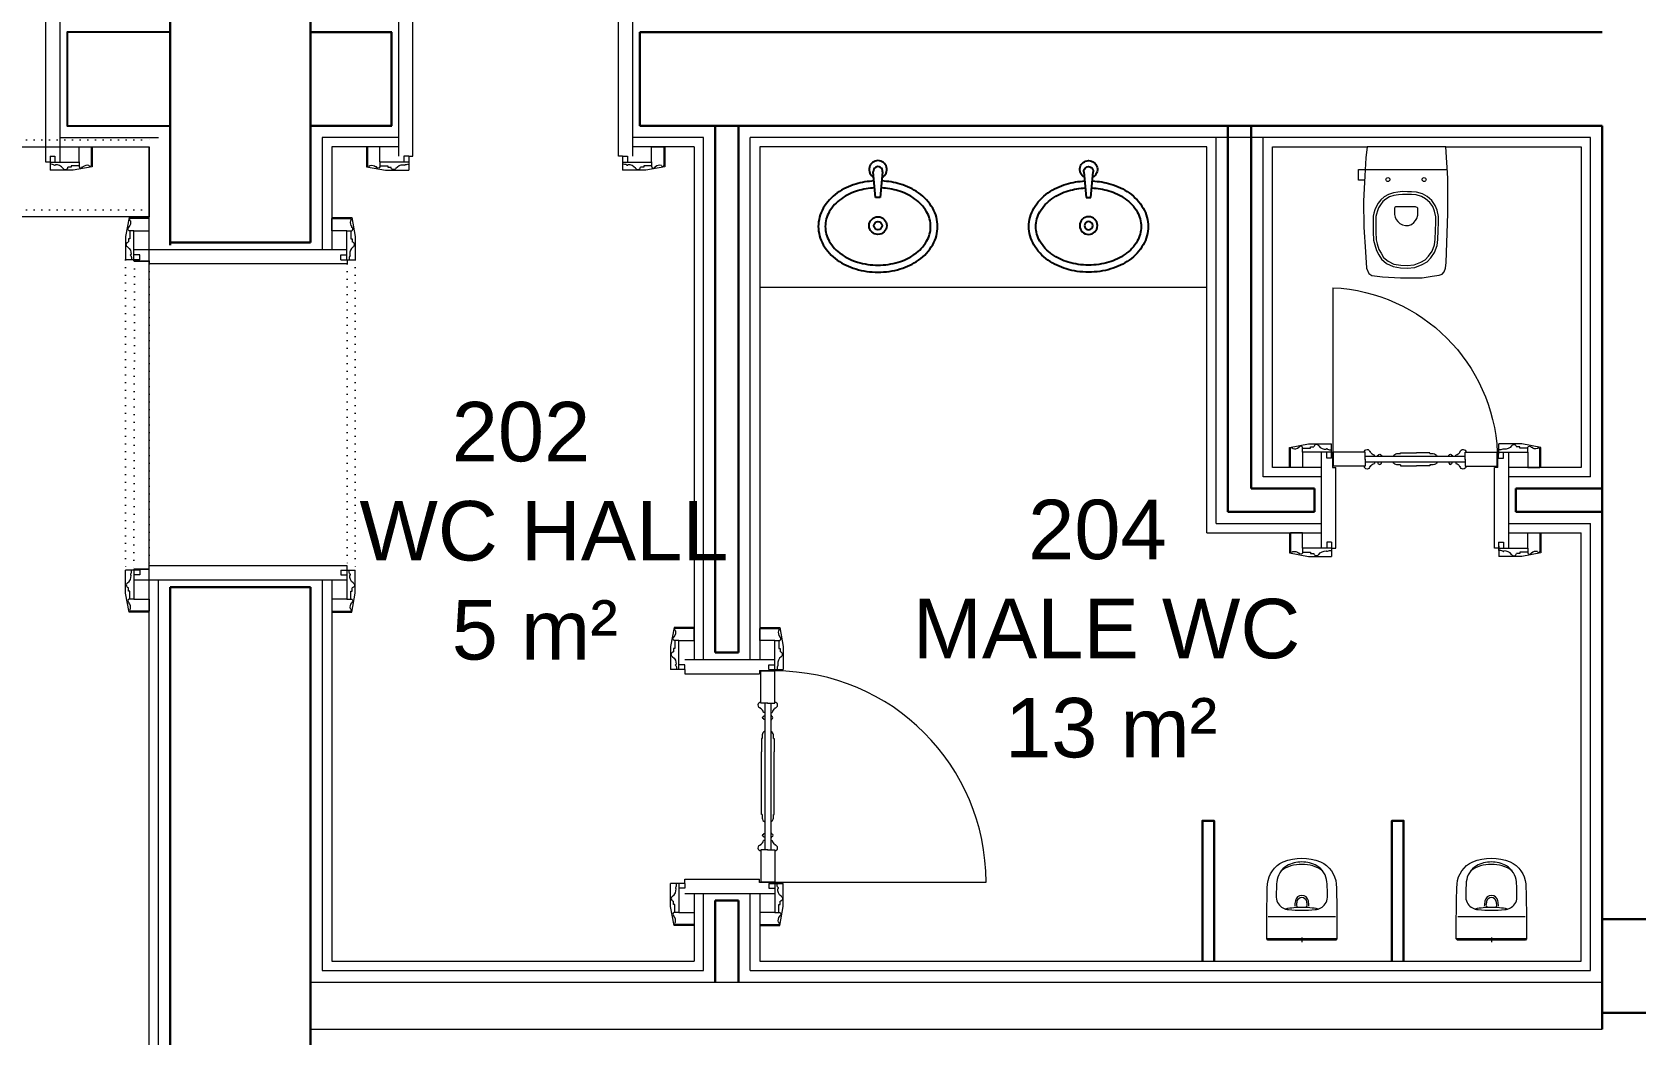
# Model space of a CAD drawing. Header units: millimetres. Extents: x 4346 to 24970, y -10214 to -5839.
# Drawn here: x 21902 to 22588, y -7699 to -7271 of the extents above; entities that cross this region are included whole.
import ezdxf

# ---------------------------------------------------------------- set-up
doc = ezdxf.new("R2010")
doc.units = ezdxf.units.MM
doc.set_wipeout_variables(frame=1)
doc.linetypes.add('A190-SU-10.01-01_R01$0$DOT2', pattern=[3.175, 0, -3.175])
for name, color, linetype, lineweight in [('a_merdiven', 115, 'Continuous', 0), ('Duvar', 7, 'Continuous', 30), ('duvar mevcut', 55, 'Continuous', 30), ('Kolon', 6, 'Continuous', 35), ('kırılabilir duvar', 163, 'Continuous', 30), ('QAPI_UST_KESIM', 1, 'Continuous', 5), ('TEFRIS', 11, 'Continuous', 15), ('Tefriş', 31, 'Continuous', 13), ('WL - ALÇIPAN KAPLAMA', 30, 'Continuous', 15), ('YAZıMAHAL', 152, 'Continuous', 20)]:
    doc.layers.add(name, color=color, linetype=linetype, lineweight=lineweight)
doc.layers.add('YH-A-01-R.Fi-100_TYPE2$0$A_furn-wet', color=113, linetype='Continuous')
doc.styles.add('STYLUS BT', font='stylu.ttf')

# ---------------------------------------------------------------- blocks, each defined once
blk = doc.blocks.new('kapipervaz')
at = {"layer": 'QAPI_UST_KESIM'}
for p, q in [((76405.57, 185957.19), (76405.57, 185963.68)), ((76405.57, 185963.68), (76410.76, 185963.68)), ((76410.76, 185963.68), (76410.76, 185955.68)), ((76393.16, 185959.7), (76395.21, 185959.7)), ((76393.16, 185959.7), (76393.16, 185956.27)), ((76393.16, 185957.15), (76405.57, 185957.15)), ((76395.21, 185959.7), (76395.21, 185957.15)), ((76402.17, 185954.91), (76400.77, 185954.91)), ((76405.57, 185955.48), (76402.17, 185955.48)), ((76402.17, 185955.48), (76402.17, 185954.91)), ((76405.57, 185957.19), (76405.57, 185955.48)), ((76405.57, 185955.48), (76405.57, 185955.09)), ((76407, 185955.05), (76407.19, 185955.05))]:
    blk.add_line(p, q, dxfattribs=at)
for centre, radius, start, end in [((76393.31, 185956.29), 0.154, 164.59434, 245.86062), ((76393.66, 185953.57), 2.61, 60.47103, 98.93763), ((76395.16, 185956.01), 0.275, 217.02219, 348.70515), ((76395.72, 185952.35), 3.62, 35.94994, 94.60262), ((76399.63, 185955.07), 1.15, 211.46552, 352.04439), ((76406.3, 185955.34), 0.766, 199.21354, 337.6241), ((76409.03, 185953.04), 2.73, 74.45502, 132.34617), ((76410.26, 185955.8), 0.516, 194.68712, 347.13283)]:
    blk.add_arc(centre, radius, start, end, dxfattribs=at)
blk = doc.blocks.new('papuc1')
at = {"layer": 'QAPI_UST_KESIM'}
for p, q in [((76393.19, 185928.57), (76401.29, 185930.07)), ((76393.19, 185920.01), (76393.19, 185928.57)), ((76401.29, 185930.07), (76411.19, 185930.07)), ((76411.19, 185925.71), (76411.19, 185930.07))]:
    blk.add_line(p, q, dxfattribs=at)
blk = doc.blocks.new('dgg')
at = {"layer": 'QAPI_UST_KESIM'}
for p, q in [((3777.22, 4140.73), (3777.22, 4211.84)), ((3927.22, 4140.73), (3927.22, 4211.84)), ((3781.92, 4205.24), (3783.32, 4205.24)), ((3783.32, 4140.73), (3783.32, 4205.24)), ((3921.12, 4140.73), (3921.12, 4205.24)), ((3922.52, 4205.24), (3921.12, 4205.24)), ((3781.52, 4140.73), (3783.32, 4140.73)), ((3922.92, 4140.73), (3921.12, 4140.73))]:
    blk.add_line(p, q, dxfattribs=at)
for points in [[(3781.52, 4211.81), (3781.92, 4211.81), (3781.92, 4205.24)], [(3922.92, 4211.81), (3922.52, 4211.81), (3922.52, 4205.24)]]:
    blk.add_lwpolyline(points, dxfattribs=at)
at = {"layer": 'QAPI_UST_KESIM', "extrusion": (0, 0, -1), "xscale": -1, "zscale": -1}
blk.add_blockref('papuc1', (72629.68, -181714.73), dxfattribs=at)
at = {"layer": 'QAPI_UST_KESIM', "extrusion": (0, 0, -1), "zscale": -1}
blk.add_blockref('papuc1', (-80334.11, -181714.73), dxfattribs=at)
at = {"layer": 'QAPI_UST_KESIM', "extrusion": (0, 0, -1), "xscale": -1, "zscale": -1, "rotation": 180}
blk.add_blockref('kapipervaz', (-80174.68, 190168.96), dxfattribs=at)
at = {"layer": 'QAPI_UST_KESIM', "extrusion": (0, 0, -1), "zscale": -1, "rotation": 180}
blk.add_blockref('kapipervaz', (72470.25, 190168.96), dxfattribs=at)
at = {"layer": 'QAPI_UST_KESIM', "xscale": -1, "rotation": 180}
blk.add_blockref('papuc1', (-72629.68, 190067.3), dxfattribs=at)
at = {"layer": 'QAPI_UST_KESIM', "xscale": -1}
blk.add_blockref('kapipervaz', (80174.68, -181816.4), dxfattribs=at)
at = {"layer": 'QAPI_UST_KESIM'}
blk.add_blockref('kapipervaz', (-72470.25, -181816.4), dxfattribs=at)
at = {"layer": 'QAPI_UST_KESIM', "rotation": 180}
blk.add_blockref('papuc1', (80334.11, 190067.3), dxfattribs=at)
blk = doc.blocks.new('lakstyehd')
at = {"layer": 'duvar mevcut', "lineweight": 30}
for p, q in [((14656.72, -7270.78), (14656.72, -7310.78)), ((14762.72, -7270.78), (14762.72, -7310.78))]:
    blk.add_line(p, q, dxfattribs=at)
at = {"layer": 'QAPI_UST_KESIM'}
for p, q in [((14659.72, -7323.77), (14659.72, -7255.23)), ((14664.62, -7261.33), (14664.62, -7255.23)), ((14664.62, -7255.28), (14664.62, -7261.28)), ((14678.4, -7255.28), (14664.62, -7255.28)), ((14678.4, -7258.37), (14678.4, -7255.28)), ((14741.01, -7257.08), (14678.4, -7257.08)), ((14678.4, -7258.27), (14678.4, -7261.28)), ((14680.72, -7255.19), (14680.41, -7255.19)), ((14682.37, -7257.08), (14682.37, -7256.5)), ((14693.46, -7255.89), (14693.46, -7255.58)), ((14693.46, -7255.58), (14720.31, -7255.58)), ((14725.94, -7255.58), (14720.31, -7255.58)), ((14725.94, -7255.89), (14725.94, -7255.58)), ((14737.08, -7257.08), (14737.08, -7256.5)), ((14738.72, -7255.19), (14739.03, -7255.19)), ((14741.04, -7255.28), (14754.82, -7255.28)), ((14741.04, -7258.37), (14741.04, -7255.28)), ((14741.04, -7258.27), (14741.04, -7261.28)), ((14754.82, -7261.28), (14754.82, -7255.23)), ((14759.72, -7323.77), (14759.72, -7255.23)), ((14664.42, -7261.83), (14665.82, -7261.83)), ((14678.4, -7261.28), (14664.62, -7261.28)), ((14665.82, -7323.77), (14665.82, -7261.83)), ((14741.01, -7259.56), (14678.4, -7259.56)), ((14680.72, -7261.45), (14680.41, -7261.45)), ((14682.37, -7259.56), (14682.37, -7260.14)), ((14693.46, -7260.75), (14693.46, -7261.06)), ((14693.46, -7261.06), (14720.31, -7261.06)), ((14725.94, -7261.06), (14720.31, -7261.06)), ((14725.94, -7260.75), (14725.94, -7261.06)), ((14737.08, -7259.56), (14737.08, -7260.14)), ((14738.72, -7261.45), (14739.03, -7261.45)), ((14741.04, -7261.28), (14754.82, -7261.28)), ((14753.62, -7323.77), (14753.62, -7261.83)), ((14755.02, -7261.83), (14753.62, -7261.83)), ((14664.02, -7323.77), (14665.82, -7323.77)), ((14755.42, -7323.77), (14753.62, -7323.77))]:
    blk.add_line(p, q, dxfattribs=at)
for points in [[(14664.62, -7255.23), (14664.62, -7165.03)], [(14664.02, -7255.26), (14664.42, -7255.26), (14664.42, -7261.83)], [(14755.02, -7261.83), (14755.02, -7255.26), (14755.42, -7255.26)]]:
    blk.add_lwpolyline(points, dxfattribs=at)
for points in [[(14683.83, -7257.08), (14683.83, -7256.58), (14684.08, -7256.58, -1), (14685.08, -7256.58), (14685.33, -7256.58), (14685.33, -7257.08)], [(14734.08, -7257.11), (14734.08, -7256.61), (14734.33, -7256.61, -1), (14735.33, -7256.61), (14735.58, -7256.61), (14735.58, -7257.11)], [(14683.83, -7259.56), (14683.83, -7260.06), (14684.08, -7260.06, 1), (14685.08, -7260.06), (14685.33, -7260.06), (14685.33, -7259.56)], [(14734.08, -7259.53), (14734.08, -7260.03), (14734.33, -7260.03, 1), (14735.33, -7260.03), (14735.58, -7260.03), (14735.58, -7259.53)]]:
    blk.add_lwpolyline(points, format="xyb", dxfattribs=at)
for centre, radius, start, end in [((14664.62, -7255.23), 90.2, 0, 90), ((14664.62, -7255.23), 90.2, 0, 90), ((14679.22, -7255.31), 1.2, 5.60227, 180.48035), ((14682.6, -7254.52), 2, 199.67608, 263.2827), ((14692.1, -7257.83), 1.92, 94.51434, 156.65142), ((14692.88, -7268.98), 13.1, 87.45, 94.10206), ((14726.53, -7268.98), 13.1, 85.89794, 92.55), ((14727.31, -7257.83), 1.92, 23.34858, 85.48566), ((14736.84, -7254.52), 2, 276.7173, 340.32392), ((14740.23, -7255.31), 1.2, 359.51965, 174.39773), ((14679.22, -7261.33), 1.2, 179.51965, 354.39773), ((14682.6, -7262.12), 2, 96.7173, 160.32392), ((14692.1, -7258.81), 1.92, 203.34858, 265.48566), ((14692.88, -7247.66), 13.1, 265.89794, 272.55), ((14726.53, -7247.66), 13.1, 267.45, 274.10206), ((14727.31, -7258.81), 1.92, 274.51434, 336.65142), ((14736.84, -7262.12), 2, 19.67608, 83.2827), ((14740.23, -7261.33), 1.2, 185.60227, 0.48035)]:
    blk.add_arc(centre, radius, start, end, dxfattribs=at)
at = {"layer": 'QAPI_UST_KESIM', "extrusion": (0, 0, -1), "xscale": -1, "zscale": -1}
for name, p in [('papuc1', (61747.17, -193181.8)), ('kapipervaz', (61637.74, -193283.46))]:
    blk.add_blockref(name, p, dxfattribs=at)
at = {"layer": 'QAPI_UST_KESIM', "extrusion": (0, 0, -1), "xscale": -1, "zscale": -1, "rotation": 180}
for name, p in [('kapipervaz', (-91057.19, 178701.9)), ('papuc1', (-91166.61, 178600.23))]:
    blk.add_blockref(name, p, dxfattribs=at)
at = {"layer": 'QAPI_UST_KESIM', "xscale": -1}
for name, p in [('papuc1', (91166.61, -193181.8)), ('kapipervaz', (91057.19, -193283.46))]:
    blk.add_blockref(name, p, dxfattribs=at)
at = {"layer": 'QAPI_UST_KESIM', "xscale": -1, "rotation": 180}
for name, p in [('kapipervaz', (-61637.74, 178701.9)), ('papuc1', (-61747.17, 178600.23))]:
    blk.add_blockref(name, p, dxfattribs=at)
blk = doc.blocks.new('k06')
at = {"layer": 'QAPI_UST_KESIM'}
for p, q in [((13258.68, -985.54), (13258.68, -944.43)), ((13263.58, -950.48), (13263.58, -944.43)), ((13277.36, -944.48), (13263.58, -944.48)), ((13277.36, -947.57), (13277.36, -944.48)), ((13279.68, -944.39), (13279.38, -944.39)), ((13281.33, -946.28), (13281.33, -945.7)), ((13292.46, -945.09), (13292.46, -944.78)), ((13292.46, -944.78), (13298.1, -944.78)), ((13304.94, -944.78), (13298.1, -944.78)), ((13304.94, -945.09), (13304.94, -944.78)), ((13316.04, -946.28), (13316.04, -945.7)), ((13317.69, -944.39), (13317.99, -944.39)), ((13320.01, -944.48), (13333.78, -944.48)), ((13320.01, -947.57), (13320.01, -944.48)), ((13333.78, -950.53), (13333.78, -944.43)), ((13333.78, -944.48), (13333.78, -950.48)), ((13338.68, -985.54), (13338.68, -944.43)), ((13263.38, -951.03), (13264.78, -951.03)), ((13277.36, -950.48), (13263.58, -950.48)), ((13264.78, -985.54), (13264.78, -951.03)), ((13277.36, -947.47), (13277.36, -950.48)), ((13277.4, -946.28), (13320.01, -946.28)), ((13277.4, -948.76), (13320.01, -948.76)), ((13279.68, -950.65), (13279.38, -950.65)), ((13281.33, -948.76), (13281.33, -949.34)), ((13292.46, -949.95), (13292.46, -950.26)), ((13292.46, -950.26), (13298.1, -950.26)), ((13304.94, -950.26), (13298.1, -950.26)), ((13304.94, -949.95), (13304.94, -950.26)), ((13316.04, -948.76), (13316.04, -949.34)), ((13317.69, -950.65), (13317.99, -950.65)), ((13320.01, -947.47), (13320.01, -950.48)), ((13320.01, -950.48), (13333.78, -950.48)), ((13332.58, -985.54), (13332.58, -951.03)), ((13333.98, -951.03), (13332.58, -951.03)), ((13262.98, -985.54), (13264.78, -985.54)), ((13334.38, -985.54), (13332.58, -985.54))]:
    blk.add_line(p, q, dxfattribs=at)
for points in [[(13333.78, -944.43), (13333.78, -874.23)], [(13263.38, -951.03), (13263.38, -944.45), (13262.98, -944.45)], [(13334.38, -944.45), (13333.98, -944.45), (13333.98, -951.03)]]:
    blk.add_lwpolyline(points, dxfattribs=at)
for points in [[(13284.33, -946.3), (13284.33, -945.8), (13284.08, -945.8, 1), (13283.08, -945.8), (13282.83, -945.8), (13282.83, -946.3)], [(13314.57, -946.28), (13314.57, -945.78), (13314.32, -945.78, 1), (13313.32, -945.78), (13313.07, -945.78), (13313.07, -946.28)], [(13284.33, -948.73), (13284.33, -949.23), (13284.08, -949.23, -1), (13283.08, -949.23), (13282.83, -949.23), (13282.83, -948.73)], [(13314.57, -948.76), (13314.57, -949.26), (13314.32, -949.26, -1), (13313.32, -949.26), (13313.07, -949.26), (13313.07, -948.76)]]:
    blk.add_lwpolyline(points, format="xyb", dxfattribs=at)
for centre, radius, start, end in [((13337.28, -947.92), 73.78, 92.71524, 177.28476), ((13278.18, -944.51), 1.2, 5.60227, 180.48035), ((13281.56, -943.72), 2, 199.67608, 263.2827), ((13291.09, -947.03), 1.92, 94.51434, 156.65142), ((13291.88, -958.18), 13.1, 87.45, 94.10206), ((13305.52, -958.18), 13.1, 85.89794, 92.55), ((13306.31, -947.03), 1.92, 23.34858, 85.48566), ((13315.81, -943.72), 2, 276.7173, 340.32392), ((13319.19, -944.51), 1.2, 359.51965, 174.39773), ((13278.18, -950.53), 1.2, 179.51965, 354.39773), ((13281.56, -951.32), 2, 96.7173, 160.32392), ((13291.09, -948.01), 1.92, 203.34858, 265.48566), ((13291.88, -936.86), 13.1, 265.89794, 272.55), ((13305.52, -936.86), 13.1, 267.45, 274.10206), ((13306.31, -948.01), 1.92, 274.51434, 336.65142), ((13315.81, -951.32), 2, 19.67608, 83.2827), ((13319.19, -950.53), 1.2, 185.60227, 0.48035)]:
    blk.add_arc(centre, radius, start, end, dxfattribs=at)
for name, p in [('papuc1', (-63148.21, -186870.99)), ('kapipervaz', (-63058.78, -186942.66))]:
    blk.add_blockref(name, p, dxfattribs=at)
at = {"layer": 'QAPI_UST_KESIM', "rotation": 180}
for name, p in [('kapipervaz', (89656.15, 185012.7)), ('papuc1', (89745.58, 184941.03))]:
    blk.add_blockref(name, p, dxfattribs=at)
at = {"layer": 'QAPI_UST_KESIM', "extrusion": (0, 0, -1), "zscale": -1}
for name, p in [('papuc1', (-89745.58, -186870.99)), ('kapipervaz', (-89656.15, -186942.66))]:
    blk.add_blockref(name, p, dxfattribs=at)
at = {"layer": 'QAPI_UST_KESIM', "extrusion": (0, 0, -1), "zscale": -1, "rotation": 180}
for name, p in [('kapipervaz', (63058.78, 185012.7)), ('papuc1', (63148.21, 184941.03))]:
    blk.add_blockref(name, p, dxfattribs=at)
blk = doc.blocks.new('fghdgfhhg')
at = {"layer": 'YH-A-01-R.Fi-100_TYPE2$0$A_furn-wet'}
for p, q in [((14593.53, -5515.43), (14604.53, -5514.43)), ((14593.53, -5517.43), (14593.53, -5515.43)), ((14604.53, -5518.43), (14593.53, -5517.43))]:
    blk.add_line(p, q, dxfattribs=at)
for radius in [3.77, 1.77]:
    blk.add_circle((14581.53, -5516.43), radius, dxfattribs=at)
for centre, radius, start, end in [((14583.98, -5511.19), 21.03, 120.35376, 144.72758), ((14583.98, -5511.19), 18.03, 120.35376, 144.72758), ((14581.14, -5506.35), 15.42, 90, 120.35376), ((14581.14, -5506.35), 12.42, 90, 120.35376), ((14581.14, -5506.35), 15.42, 59.64624, 90), ((14581.14, -5506.35), 12.42, 59.64624, 90), ((14578.31, -5511.19), 18.03, 35.27242, 59.64624), ((14578.31, -5511.19), 21.03, 35.27242, 59.64624), ((14588.46, -5514.36), 26.51, 144.72758, 163.67045), ((14588.46, -5514.36), 23.51, 144.72758, 163.67045), ((14573.83, -5514.36), 23.51, 16.32955, 35.27242), ((14573.83, -5514.36), 26.51, 16.32955, 35.27242), ((14595.53, -5516.43), 33.88, 163.67045, 180), ((14595.53, -5516.43), 30.88, 163.67045, 180), ((14566.76, -5516.43), 30.88, 2.54517, 16.32955), ((14566.76, -5516.43), 33.88, 2.77988, 16.32955), ((14595.53, -5516.43), 33.88, 180, 196.32955), ((14595.53, -5516.43), 30.88, 180, 196.32955), ((14605.53, -5516.43), 3.77, 208.36153, 151.63847), ((14604.71, -5516.43), 2.01, 264.80557, 95.19443), ((14566.76, -5516.43), 30.88, 343.67045, 357.45483), ((14566.76, -5516.43), 33.88, 343.67045, 357.22012), ((14588.46, -5518.5), 26.51, 196.32955, 215.27242), ((14588.46, -5518.5), 23.51, 196.32955, 215.27242), ((14573.83, -5518.5), 23.51, 324.72758, 343.67045), ((14573.83, -5518.5), 26.51, 324.72758, 343.67045), ((14583.98, -5521.67), 21.03, 215.27242, 239.64624), ((14583.98, -5521.67), 18.03, 215.27242, 239.64624), ((14581.14, -5526.51), 12.42, 239.64624, 270), ((14581.14, -5526.51), 12.42, 270, 300.35376), ((14578.31, -5521.67), 18.03, 300.35376, 324.72758), ((14578.31, -5521.67), 21.03, 300.35376, 324.72758), ((14581.14, -5526.51), 15.42, 239.64624, 270), ((14581.14, -5526.51), 15.42, 270, 300.35376)]:
    blk.add_arc(centre, radius, start, end, dxfattribs=at)
blk = doc.blocks.new('YH-A-01-R.Fi-100_TYPE1$0$metropole')
blk.add_wipeout([(-16.85, 0), (16.85, 0), (17.41, -9.79), (17.61, -13.41), (17.61, -28.59), (17.28, -39.03), (16.81, -50.66), (16.68, -51.84), (16.05, -53.44), (15.25, -54.39), (13.98, -54.9), (6.65, -55.94), (-2.63, -56), (-14.85, -54.98), (-16.07, -54.11), (-17.05, -51.88), (-18.27, -34.42), (-18.39, -23.22), (-17.71, -9.79), (-17.41, -4.68)])
for points in [[(-2.63, -56), (2.63, -56), (6.65, -55.94), (11.01, -55.31), (13.98, -54.9), (15.25, -54.39), (16.05, -53.44), (16.68, -51.84), (16.94, -49.47), (17.61, -28.59), (17.61, -24.19), (17.61, -13.41), (16.85, 0), (-16.85, 0), (-16.85, 0), (-17.41, -4.68), (-17.87, -12.48), (-18.39, -23.22), (-18.27, -34.42), (-17.54, -44.93), (-17.05, -51.88), (-16.07, -54.11), (-14.85, -54.98), (-10.24, -55.55)], [(0.48, -19.22), (-1.7, -19.19), (-3.64, -19.38), (-5.63, -19.73), (-7.75, -20.41), (-9.52, -21.45), (-10.91, -22.65), (-12.09, -24.17), (-12.97, -25.62), (-13.52, -26.98), (-13.91, -28.45), (-14.22, -29.65), (-14.28, -31.2), (-14.24, -32.85), (-14.19, -36.33), (-14.13, -39.91), (-13.59, -41.86), (-12.89, -44.36), (-11.85, -46.12), (-10.72, -48.05), (-8.52, -49.83), (-5.74, -51.2), (-2.6, -51.8), (0.25, -51.86), (3.51, -51.57), (6.68, -50.37), (8.77, -49.18), (10.35, -47.45), (11.96, -45.19), (13.05, -42.2), (13.43, -39.64), (13.57, -35.81), (13.7, -32.35), (13.65, -29.78), (13.06, -27.12), (12.23, -25.04), (10.83, -23.01), (8.85, -21.3), (6.88, -20.16), (4.32, -19.45), (2.17, -19.25)], [(3.91, -25.71), (-4.57, -25.71), (-4.92, -25.94), (-5.12, -26.26), (-5.12, -29), (-4.89, -30.02), (-4.42, -31.08), (-3.73, -31.92), (-2.88, -32.77), (-1.77, -33.33), (-0.43, -33.68), (0.8, -33.67), (2.07, -33.27), (3.06, -32.38), (3.85, -31.49), (4.35, -30.59), (4.82, -29.19), (4.82, -26.31), (4.51, -25.92), (4.18, -25.75)]]:
    blk.add_lwpolyline(points, close=True)
for points in [[(-17.98, -14.32), (-20.47, -14.32), (-20.47, -9.79), (-17.71, -9.79), (17.41, -9.79)], [(0.46, -20.37), (-1.65, -20.34), (-3.49, -20.51), (-5.35, -20.84), (-7.28, -21.47), (-8.85, -22.39), (-10.07, -23.44), (-11.14, -24.82), (-11.95, -26.13), (-12.43, -27.34), (-12.8, -28.74), (-13.08, -29.82), (-13.14, -31.21), (-13.09, -32.82), (-13.04, -36.31), (-12.99, -39.74), (-12.48, -41.55), (-11.83, -43.9), (-10.87, -45.54), (-9.83, -47.3), (-7.9, -48.86), (-5.37, -50.1), (-2.48, -50.66), (0.21, -50.71), (3.25, -50.44), (6.19, -49.33), (8.04, -48.27), (9.46, -46.73), (10.94, -44.65), (11.93, -41.91), (12.29, -39.53), (12.43, -35.76), (12.55, -32.34), (12.51, -29.92), (11.96, -27.46), (11.21, -25.58), (9.97, -23.78), (8.18, -22.24), (6.43, -21.22), (4.11, -20.58), (2.11, -20.4), (0.46, -20.37)]]:
    blk.add_lwpolyline(points)
for centre in [(-7.95, -14.01), (7.5, -14.01)]:
    blk.add_circle(centre, 0.84)
blk = doc.blocks.new('Pisuar')
at = {"color": 0}
blk.add_wipeout([(7778.6, 24302.89), (7761.6, 24303), (7754.57, 24303.19), (7750.54, 24304.33), (7748.02, 24306), (7746.3, 24307.86), (7744.99, 24310.19), (7744.02, 24313.56), (7743.64, 24316.31), (7743.72, 24320.25), (7744.46, 24323.99), (7745.83, 24327.22), (7747.05, 24328.82), (7748.94, 24330.5), (7750.95, 24331.64), (7753.01, 24332.33), (7753.8, 24332.48), (7756.48, 24332.64), (7763.22, 24332.81), (7770.14, 24332.89), (7778.09, 24332.89), (7778.59, 24332.89)], dxfattribs=at)
for p, q in [((7768.64, 24332.89), (7768.64, 24332.89)), ((7768.64, 24332.3), (7768.64, 24303.48)), ((7778.1, 24332.89), (7778.1, 24302.89)), ((7777.43, 24317.89), (7779.49, 24317.89)), ((7768.64, 24302.89), (7768.64, 24302.89))]:
    blk.add_line(p, q, dxfattribs=at)
blk.add_lwpolyline([(7768.64, 24332.89), (7778.1, 24332.89), (7778.6, 24332.39), (7778.6, 24303.39), (7778.1, 24302.89), (7768.64, 24302.89, -0.006337), (7754.59, 24303.19, -0.268631), (7745.12, 24309.9, -0.189462), (7745.12, 24325.87, -0.268631), (7754.59, 24332.58, -0.006337)], format="xyb", close=True, dxfattribs=at)
for centre, radius, start, end in [((7760.38, 24318.39), 14.11, 143.77571, 182.05917), ((7754.46, 24319.92), 8.73, 94.98929, 149.88073), ((7759.75, 24238.08), 90.74, 89.65752, 93.82361), ((7760.41, 24324.44), 4.38, 52.11433, 91.53501), ((7759.56, 24323.03), 6.02, 5.06108, 53.89266), ((7799.89, 24317.87), 35.27, 168.65932, 179.9709), ((7757.1, 24318.17), 11.89, 149.00872, 181.38964), ((7757.1, 24317.6), 11.89, 178.61036, 210.99128), ((7760.38, 24317.38), 14.11, 177.94083, 216.22429), ((7762.31, 24317.9), 2.8, 99.82053, 180.17988), ((7762.31, 24317.88), 2.8, 179.82012, 260.17947), ((7762.58, 24317.89), 2.14, 104.31742, 180.17136), ((7762.58, 24317.88), 2.14, 179.82864, 255.68258), ((7764.58, 24305.9), 15.01, 91.69506, 100.56352), ((7764.85, 24305.9), 14.34, 94.52836, 101.24383), ((7763.64, 24318.95), 1.25, 34.61325, 86.31414), ((7799.89, 24317.9), 35.27, 180.0291, 191.34068), ((7712.2, 24318), 53.64, 359.87707, 5.94845), ((7712.2, 24317.77), 53.64, 354.05155, 0.12293), ((7754.46, 24315.86), 8.73, 210.11927, 265.01071), ((7764.58, 24329.87), 15.01, 259.43648, 268.30494), ((7764.85, 24329.87), 14.34, 258.75617, 265.47165), ((7759.56, 24312.74), 6.02, 306.10734, 354.93892), ((7763.64, 24316.82), 1.25, 273.68586, 325.38675), ((7759.75, 24397.69), 90.74, 266.17639, 270.34248), ((7760.41, 24311.34), 4.38, 268.46499, 307.88567)]:
    blk.add_arc(centre, radius, start, end, dxfattribs=at)

msp = doc.modelspace()

# ---------------------------------------------------------------- hatches: boundary and pattern name
at = {"layer": 'Duvar'}
h = msp.add_hatch(color=256, dxfattribs=at)
h.dxf.hatch_style = 1
h.paths.add_polyline_path([(19061.44, -10136.77), (24892.44, -10136.77), (24892.44, -6058.85), (19061.44, -6058.85)], flags=16)
h.paths.add_polyline_path([(18983.88, -10214.33), (24970, -10214.33), (24970, -5981.29), (18983.88, -5981.29)])
at = {"layer": 'Duvar', "true_color": 0x636466}
h = msp.add_hatch(color=251, dxfattribs=at)
h.dxf.hatch_style = 1
h.paths.add_polyline_path([(19113.15, -10085.06), (24840.73, -10085.06), (24840.73, -6110.56), (19113.15, -6110.56)], flags=16)
h.paths.add_polyline_path([(19061.44, -10136.77), (24892.44, -10136.77), (24892.44, -6058.85), (19061.44, -6058.85)])
at = {"layer": 'Duvar'}
h = msp.add_hatch(color=256, dxfattribs=at)
h.dxf.hatch_style = 1
h.paths.add_polyline_path([(19143.32, -10054.89), (24810.56, -10054.89), (24810.56, -6140.73), (19143.32, -6140.73)], flags=16)
h.paths.add_polyline_path([(19113.15, -10085.06), (24840.73, -10085.06), (24840.73, -6110.56), (19113.15, -6110.56)])

# ---------------------------------------------------------------- linework, layer by layer
msp.add_lwpolyline([(21961.48, -7270.78), (21917.48, -7270.78), (21917.48, -7310.78), (21961.48, -7310.78)])
at = {"layer": 'a_merdiven', "color": 31, "linetype": 'A190-SU-10.01-01_R01$0$DOT2', "true_color": 0xfecc66}
for p, q in [((21726.48, -7316.78), (21952.5, -7316.78)), ((21952.5, -7346.78), (21726.48, -7346.78)), ((21942.45, -7368.06), (21942.45, -7500.66)), ((21946.26, -7368.66), (21945.98, -7500.06)), ((21952.55, -7369.86), (21952.55, -7498.86)), ((22037.06, -7369.86), (22037.06, -7498.86)), ((22040.56, -7368.06), (22040.56, -7500.66))]:
    msp.add_line(p, q, dxfattribs=at)
at = {"layer": 'a_merdiven'}
for p, q in [((21726.48, -7319.78), (21952.5, -7319.78)), ((21952.5, -7319.78), (21952.5, -7349.78)), ((21952.5, -7349.78), (21726.48, -7349.78))]:
    msp.add_line(p, q, dxfattribs=at)
at = {"layer": 'Duvar'}
for p, q in [((22536.5, -7465.78), (22573.5, -7465.78)), ((22536.5, -7465.78), (22536.5, -7475.78)), ((22536.5, -7475.78), (22573.5, -7475.78))]:
    msp.add_line(p, q, dxfattribs=at)
for points in [[(22194.4, -7535.86), (22194.4, -7310.78)], [(22204.4, -7493.78), (22204.4, -7310.78)], [(22413.5, -7475.78), (22413.5, -7310.78)], [(22423.5, -7465.78), (22423.5, -7310.78)], [(22423.5, -7465.78), (22450.5, -7465.78)], [(22450.5, -7475.78), (22450.5, -7465.78)], [(22204.4, -7535.86), (22204.4, -7475.78)], [(22413.5, -7475.78), (22450.5, -7475.78)], [(22402.59, -7667.78), (22402.59, -7607.78), (22407.59, -7607.78), (22407.59, -7667.78)], [(22483.59, -7667.78), (22483.59, -7607.78), (22488.59, -7607.78), (22488.59, -7667.78)], [(22194.4, -7676.78), (22194.4, -7641.86)], [(22204.4, -7676.78), (22204.4, -7641.86)]]:
    msp.add_lwpolyline(points, dxfattribs=at)
at = {"layer": 'duvar mevcut', "lineweight": 30}
for p, q in [((22021.5, -7360.76), (21961.5, -7360.76)), ((21961.5, -7507.96), (22021.5, -7507.96)), ((22204.4, -7535.86), (22194.4, -7535.86)), ((22204.4, -7641.86), (22194.4, -7641.86))]:
    msp.add_line(p, q, dxfattribs=at)
for points in [[(21961.5, -7361.78), (21961.5, -6932.78), (22021.5, -6932.78), (22021.5, -6932.78)], [(22021.5, -6932.78), (22021.5, -7360.76)], [(22056.14, -7270.78), (22021.5, -7270.78)], [(22162.14, -7270.78), (22573.5, -7270.78)], [(22247.5, -7270.78), (22162.14, -7270.78)], [(22021.5, -7310.78), (22021.5, -7360.76)], [(22021.5, -7310.78), (22056.14, -7310.78)], [(22162.14, -7310.78), (22194.4, -7310.78)], [(22194.4, -7310.78), (22162.14, -7310.78)], [(22162.14, -7310.78), (22194.4, -7310.78)], [(22194.4, -7310.78), (22573.5, -7310.78)], [(22573.5, -7310.78), (22573.5, -7696.78)], [(21961.5, -8031.78), (21961.5, -7507.96)], [(22021.5, -7507.96), (22021.5, -8031.78)]]:
    msp.add_lwpolyline(points, dxfattribs=at)
at = {"layer": 'Kolon', "lineweight": 30}
msp.add_lwpolyline([(22573.5, -7649.78), (22613.5, -7649.78), (22613.5, -7689.78), (22573.5, -7689.78), (22573.5, -7649.78)], dxfattribs=at)
at = {"layer": 'kırılabilir duvar', "lineweight": 13}
for points in [[(22021.5, -7676.78), (22551.5, -7676.78)], [(22551.5, -7676.78), (22573.5, -7676.78)], [(22021.5, -7696.78), (22551.5, -7696.78)], [(22551.5, -7696.78), (22573.5, -7696.78)]]:
    msp.add_lwpolyline(points, dxfattribs=at)
at = {"layer": 'QAPI_UST_KESIM'}
for p, q in [((22037.06, -7363.76), (21945.95, -7363.76)), ((21945.98, -7368.46), (21945.98, -7368.06)), ((21945.98, -7368.46), (21952.55, -7368.46)), ((21945.98, -7368.66), (21952.55, -7368.66)), ((21946.26, -7368.66), (21952.26, -7368.66)), ((21952.55, -7368.46), (21952.55, -7369.86)), ((22037.06, -7369.86), (21952.55, -7369.86)), ((22037.06, -7368.06), (22037.06, -7369.86)), ((22037.06, -7504.96), (21945.95, -7504.96)), ((21945.98, -7500.06), (21952.55, -7500.06)), ((21945.98, -7500.26), (21945.98, -7500.66)), ((21945.98, -7500.26), (21952.55, -7500.26)), ((21946.26, -7500.06), (21952.26, -7500.06)), ((21952.55, -7500.26), (21952.55, -7498.86)), ((22037.06, -7498.86), (21952.55, -7498.86)), ((22037.06, -7498.86), (21952.55, -7498.86)), ((22037.06, -7500.66), (22037.06, -7498.86)), ((22181.41, -7538.86), (22219.95, -7538.86)), ((22181.41, -7543.16), (22181.41, -7544.96)), ((22181.41, -7544.96), (22213.35, -7544.96)), ((22213.35, -7543.56), (22213.35, -7544.96)), ((22213.9, -7543.76), (22219.95, -7543.76)), ((22213.9, -7557.54), (22213.9, -7543.76)), ((22219.9, -7557.54), (22219.9, -7543.76)), ((22213.73, -7559.86), (22213.73, -7559.56)), ((22216.91, -7557.54), (22213.9, -7557.54)), ((22215.62, -7557.58), (22215.62, -7620.19)), ((22216.81, -7557.54), (22219.9, -7557.54)), ((22218.1, -7557.58), (22218.1, -7620.19)), ((22219.99, -7559.86), (22219.99, -7559.56)), ((22215.62, -7561.51), (22215.04, -7561.51)), ((22218.1, -7561.51), (22218.68, -7561.51)), ((22214.43, -7572.64), (22214.12, -7572.64)), ((22214.12, -7572.64), (22214.12, -7578.28)), ((22219.29, -7572.64), (22219.6, -7572.64)), ((22219.6, -7572.64), (22219.6, -7578.28)), ((22214.12, -7605.12), (22214.12, -7578.28)), ((22219.6, -7605.12), (22219.6, -7578.28)), ((22214.43, -7605.12), (22214.12, -7605.12)), ((22219.29, -7605.12), (22219.6, -7605.12)), ((22213.73, -7617.87), (22213.73, -7618.17)), ((22213.9, -7620.19), (22213.9, -7633.96)), ((22216.91, -7620.19), (22213.9, -7620.19)), ((22215.62, -7616.22), (22215.04, -7616.22)), ((22216.81, -7620.19), (22219.9, -7620.19)), ((22218.1, -7616.22), (22218.68, -7616.22)), ((22219.9, -7620.19), (22219.9, -7633.96)), ((22219.99, -7617.87), (22219.99, -7618.17)), ((22181.41, -7634.56), (22181.41, -7632.76)), ((22181.41, -7632.76), (22213.35, -7632.76)), ((22213.35, -7634.16), (22213.35, -7632.76)), ((22213.85, -7633.96), (22219.95, -7633.96)), ((22219.9, -7633.96), (22213.9, -7633.96)), ((22181.41, -7638.86), (22219.95, -7638.86))]:
    msp.add_line(p, q, dxfattribs=at)
for points in [[(22213.35, -7543.56), (22219.92, -7543.56), (22219.92, -7543.16)], [(22219.92, -7634.56), (22219.92, -7634.16), (22213.35, -7634.16)], [(22219.95, -7633.96), (22310.15, -7633.96)]]:
    msp.add_lwpolyline(points, dxfattribs=at)
for points in [[(22215.65, -7564.51), (22215.15, -7564.51), (22215.15, -7564.26, -1), (22215.15, -7563.26), (22215.15, -7563.01), (22215.65, -7563.01)], [(22218.07, -7564.51), (22218.57, -7564.51), (22218.57, -7564.26, 1), (22218.57, -7563.26), (22218.57, -7563.01), (22218.07, -7563.01)], [(22215.62, -7614.75), (22215.12, -7614.75), (22215.12, -7614.5, -1), (22215.12, -7613.5), (22215.12, -7613.25), (22215.62, -7613.25)], [(22218.1, -7614.75), (22218.6, -7614.75), (22218.6, -7614.5, 1), (22218.6, -7613.5), (22218.6, -7613.25), (22218.1, -7613.25)]]:
    msp.add_lwpolyline(points, format="xyb", dxfattribs=at)
for centre, radius, start, end in [((22219.95, -7633.96), 90.2, 0, 90), ((22219.95, -7633.96), 90.2, 0, 90), ((22213.85, -7558.36), 1.2, 89.51965, 264.39773), ((22213.06, -7561.74), 2, 6.7173, 70.32392), ((22220.66, -7561.74), 2, 109.67608, 173.2827), ((22219.87, -7558.36), 1.2, 275.60227, 90.48035), ((22227.52, -7572.06), 13.1, 175.89794, 182.55), ((22216.37, -7571.27), 1.92, 113.34858, 175.48566), ((22217.35, -7571.27), 1.92, 4.51434, 66.65142), ((22206.2, -7572.06), 13.1, 357.45, 4.10206), ((22227.52, -7605.7), 13.1, 177.45, 184.10206), ((22216.37, -7606.49), 1.92, 184.51434, 246.65142), ((22217.35, -7606.49), 1.92, 293.34858, 355.48566), ((22206.2, -7605.7), 13.1, 355.89794, 2.55), ((22213.85, -7619.37), 1.2, 95.60227, 270.48035), ((22213.06, -7615.99), 2, 289.67608, 353.2827), ((22220.66, -7615.99), 2, 186.7173, 250.32392), ((22219.87, -7619.37), 1.2, 269.51965, 84.39773)]:
    msp.add_arc(centre, radius, start, end, dxfattribs=at)
at = {"layer": 'TEFRIS'}
msp.add_lwpolyline([(22404.5, -7319.78), (22213.4, -7319.78), (22213.4, -7379.78), (22404.5, -7379.78)], close=True, dxfattribs=at)
at = {"layer": 'WL - ALÇIPAN KAPLAMA'}
for p, q in [((22026.5, -7315.78), (22026.5, -7363.76)), ((22059.14, -7315.78), (22026.5, -7315.78)), ((22030.5, -7319.78), (22030.5, -7363.76)), ((22059.14, -7319.78), (22030.5, -7319.78)), ((22185.4, -7319.78), (22185.4, -7538.86)), ((22189.4, -7538.86), (22189.4, -7315.78)), ((22209.4, -7488.78), (22209.4, -7315.78)), ((22213.4, -7319.78), (22213.4, -7484.78)), ((22209.4, -7538.86), (22209.4, -7480.78)), ((22213.4, -7484.78), (22213.4, -7538.86)), ((22026.5, -7504.96), (22026.5, -7671.78)), ((22030.5, -7504.96), (22030.5, -7667.78)), ((22185.4, -7638.86), (22185.4, -7667.78)), ((22189.4, -7671.78), (22189.4, -7638.86)), ((22209.4, -7671.78), (22209.4, -7638.86)), ((22213.4, -7638.86), (22213.4, -7667.78))]:
    msp.add_line(p, q, dxfattribs=at)
for points in [[(21914.48, -7315.78), (21956.5, -7315.78)], [(21914.48, -7319.78), (21952.5, -7319.78)], [(21952.5, -8097.28), (21952.5, -8031.78), (21952.5, -7641.78), (21952.5, -7361.78), (21952.5, -7319.78)], [(22189.4, -7315.78), (22159.14, -7315.78)], [(22185.4, -7319.78), (22159.14, -7319.78)], [(22568.5, -7460.78), (22568.5, -7315.78), (22209.4, -7315.78)], [(22404.5, -7484.78), (22404.5, -7319.78)], [(22408.5, -7480.78), (22408.5, -7315.78)], [(22453.5, -7460.78), (22428.5, -7460.78), (22428.5, -7315.78)], [(22453.5, -7456.78), (22432.5, -7456.78), (22432.5, -7319.78), (22564.5, -7319.78), (22564.5, -7456.78), (22533.5, -7456.78)], [(22568.5, -7460.78), (22533.5, -7460.78)], [(22209.4, -7671.78), (22568.5, -7671.78), (22568.5, -7649.78), (22568.5, -7480.78)], [(22408.5, -7480.78), (22453.5, -7480.78)], [(22533.5, -7480.78), (22568.5, -7480.78)], [(22213.4, -7667.78), (22564.5, -7667.78), (22564.5, -7649.78), (22564.5, -7484.78)], [(22404.5, -7484.78), (22453.5, -7484.78)], [(22533.5, -7484.78), (22564.5, -7484.78)], [(21956.5, -8097.28), (21956.5, -8031.78), (21956.5, -7641.78), (21956.5, -7504.96), (21956.5, -7504.96)], [(22030.5, -7667.78), (22185.4, -7667.78)], [(22026.5, -7671.78), (22189.4, -7671.78)]]:
    msp.add_lwpolyline(points, dxfattribs=at)

# ---------------------------------------------------------------- block references
for name, p in [('lakstyehd', (7399.41, 0)), ('dgg', (17987.27, -11467.07))]:
    msp.add_blockref(name, p)
at = {"layer": 'QAPI_UST_KESIM', "extrusion": (0, 0, -1), "zscale": -1}
for name, p, rotation in [('papuc1', (-207872.52, 69043.13), 270), ('kapipervaz', (164011.18, -83761.23), 90), ('kapipervaz', (-207994.18, 68892.5), 270), ('papuc1', (163889.51, -83911.85), 90), ('papuc1', (-208105.41, 68868.03), 270), ('kapipervaz', (163778.28, -83936.33), 90), ('kapipervaz', (-208177.08, 68758.6), 270), ('papuc1', (163706.62, -84045.76), 90)]:
    msp.add_blockref(name, p, dxfattribs=dict(at, rotation=rotation))
at = {"layer": 'QAPI_UST_KESIM', "extrusion": (0, 0, -1), "xscale": -1, "zscale": -1}
for name, p, rotation in [('papuc1', (163889.51, 69043.13), 90), ('kapipervaz', (-207994.18, -83761.23), 270), ('papuc1', (-207872.52, -83911.85), 270), ('kapipervaz', (164011.18, 68892.5), 90)]:
    msp.add_blockref(name, p, dxfattribs=dict(at, rotation=rotation))
at = {"layer": 'QAPI_UST_KESIM'}
for name, p, rotation in [('papuc1', (-163706.62, 68868.03), 270), ('kapipervaz', (208177.08, -83936.33), 90), ('papuc1', (208105.41, -84045.76), 90), ('kapipervaz', (-163778.28, 68758.6), 270)]:
    msp.add_blockref(name, p, dxfattribs=dict(at, rotation=rotation))
at = {"layer": 'TEFRIS', "xscale": -1}
msp.add_blockref('k06', (35792.19, -6505.8), dxfattribs=at)
at = {"layer": 'Tefriş', "rotation": 90}
msp.add_blockref('fghdgfhhg', (16747.52, -21935.01), dxfattribs=at)
at = {"layer": 'Tefriş', "xscale": -1, "rotation": 270}
msp.add_blockref('fghdgfhhg', (27870.38, -21935.01), dxfattribs=at)

# ---------------------------------------------------------------- texts
at = {"layer": 'YAZıMAHAL', "lineweight": 5, "char_height": 25.4016, "width": 319.6923, "attachment_point": 1, "style": 'STYLUS BT'}
for s, insert in [('{\\fArial|b0|i0|c162|p34;       202\\P   WC HALL \\P       \\C1;5 m²}', (22012.8, -7428.81)), ('{\\fArial|b0|i0|c162|p34;       204\\P  MALE WC \\P      \\C1;13 m²}', (22259.12, -7470.6))]:
    msp.add_mtext(s, dxfattribs=dict(at, insert=insert))

# ---------------------------------------------------------------- next in the draw order: block references
at = {"layer": 'Tefriş'}
msp.add_blockref('YH-A-01-R.Fi-100_TYPE1$0$metropole', (22489.82, -7319.78), dxfattribs=at)
at = {"layer": 'Tefriş', "rotation": 270}
for p in [(-1872.79, 119.82), (-1791.79, 119.82)]:
    msp.add_blockref('Pisuar', p, dxfattribs=at)

doc.saveas('drawing.dxf')
